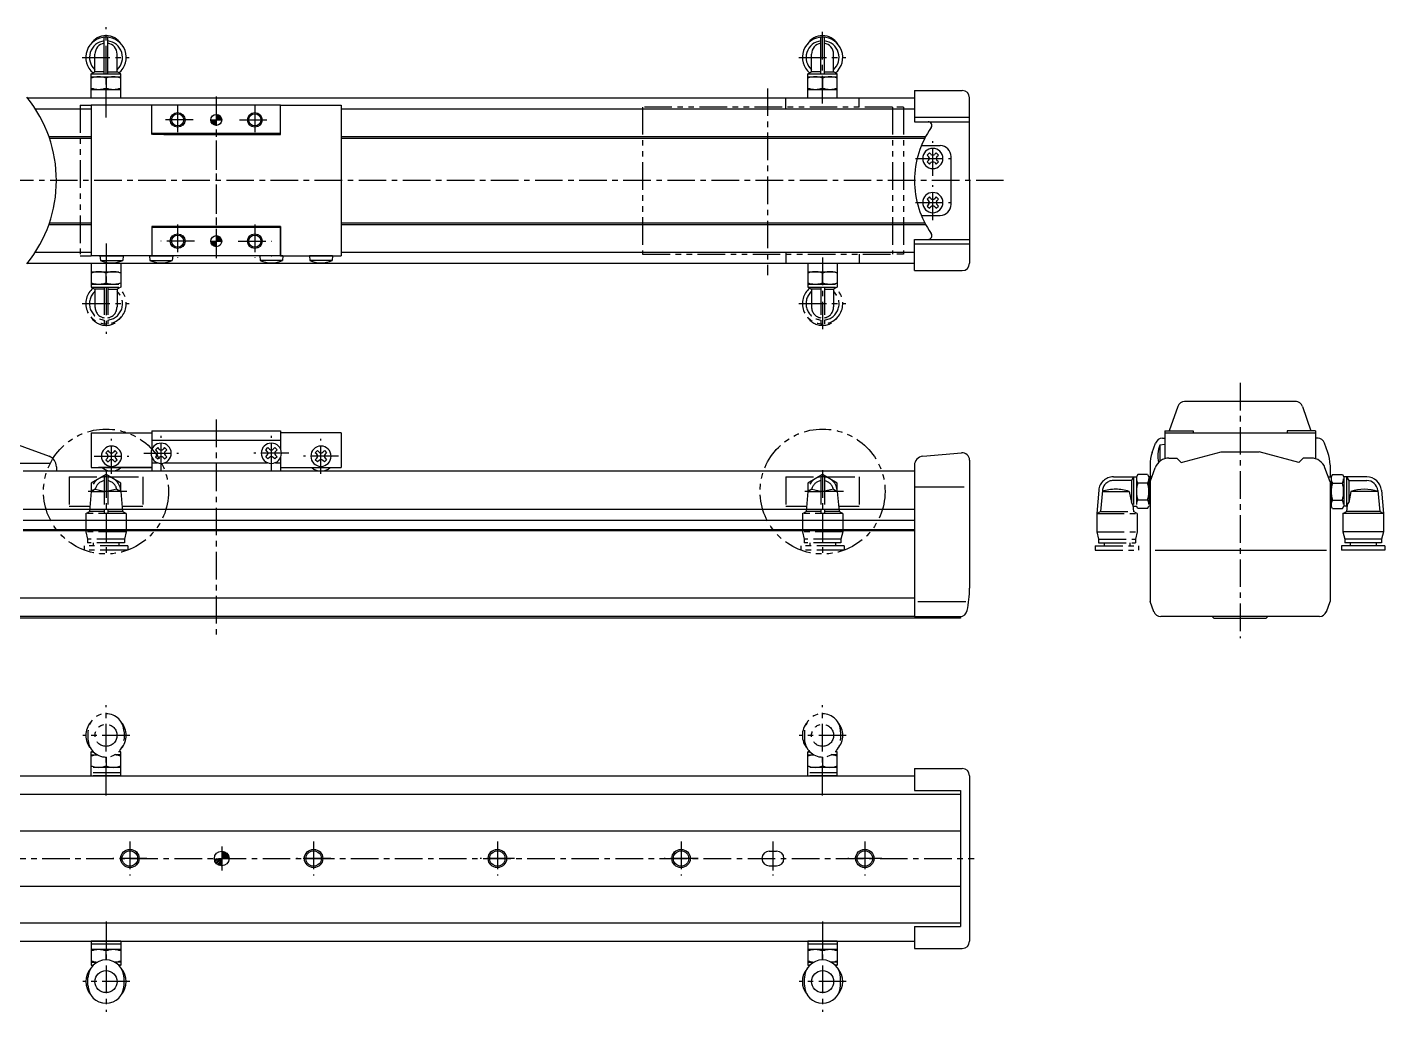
# Model space of a CAD drawing. Extents: x -763 to -153, y 197 to 499.
# Drawn here: x -522.3 to -152.8, y 231.1 to 499 of the extents above; entities that cross this region are included whole.
import ezdxf

# ---------------------------------------------------------------- set-up
doc = ezdxf.new("R2010")
doc.units = 0
for name, pattern in [('CENTER', [12, 7.5, -1.5, 1.5, -1.5]), ('CONTINOUS', [0]), ('PHANTOM', [15, 7.5, -1.5, 1.5, -1.5, 1.5, -1.5])]:
    doc.linetypes.add(name, pattern=pattern)
doc.layers.get('0').update_dxf_attribs({"linetype": 'CONTINUOUS'})
doc.layers.add('CENTER', color=1, linetype='CENTER')

# ---------------------------------------------------------------- blocks, each defined once
blk = doc.blocks.new('*U98')
at = {"color": 7, "linetype": 'CONTINUOUS'}
for p, q in [((-472.31, 440.73), (-470.81, 440.73)), ((-472.31, 440.73), (-471.87, 439.67)), ((-470.81, 442.23), (-470.81, 441.79)), ((-469.75, 441.79), (-470.81, 442.23)), ((-470.81, 441.79), (-470.81, 440.73)), ((-470.81, 440.73), (-469.31, 440.73)), ((-470.81, 440.73), (-470.81, 439.67)), ((-469.75, 441.79), (-469.31, 440.73)), ((-470.81, 439.23), (-471.87, 439.67)), ((-470.81, 439.67), (-470.81, 439.23))]:
    blk.add_line(p, q, dxfattribs=at)
for points in [[(-472.31, 440.73), (-472.31, 440.73), (-470.81, 440.73)], [(-472.31, 440.73), (-471.87, 439.67), (-470.81, 439.67)], [(-470.81, 442.23), (-470.81, 441.79), (-469.75, 441.79)], [(-470.81, 441.79), (-470.81, 440.73), (-469.31, 440.73)], [(-470.81, 440.73), (-470.81, 440.73), (-469.31, 440.73)]]:
    blk.add_solid(points, dxfattribs=at)
at = {"color": 7, "linetype": 'CONTINUOUS', "extrusion": (0, 0, -1)}
for points in [[(472.31, 440.73), (470.81, 440.73), (470.81, 439.67)], [(470.81, 441.79), (469.75, 441.79), (469.31, 440.73)], [(471.87, 439.67), (470.81, 439.67), (470.81, 439.23)]]:
    blk.add_solid(points, dxfattribs=at)
blk = doc.blocks.new('*U99')
at = {"color": 7, "linetype": 'CONTINUOUS'}
for p, q in [((-472.31, 473.73), (-470.81, 473.73)), ((-472.31, 473.73), (-471.87, 472.67)), ((-470.81, 475.23), (-470.81, 474.79)), ((-469.75, 474.79), (-470.81, 475.23)), ((-470.81, 474.79), (-470.81, 473.73)), ((-470.81, 473.73), (-469.31, 473.73)), ((-470.81, 473.73), (-470.81, 472.67)), ((-469.75, 474.79), (-469.31, 473.73)), ((-470.81, 472.23), (-471.87, 472.67)), ((-470.81, 472.67), (-470.81, 472.23))]:
    blk.add_line(p, q, dxfattribs=at)
for points in [[(-472.31, 473.73), (-472.31, 473.73), (-470.81, 473.73)], [(-472.31, 473.73), (-471.87, 472.67), (-470.81, 472.67)], [(-470.81, 475.23), (-470.81, 474.79), (-469.75, 474.79)], [(-470.81, 474.79), (-470.81, 473.73), (-469.31, 473.73)], [(-470.81, 473.73), (-470.81, 473.73), (-469.31, 473.73)]]:
    blk.add_solid(points, dxfattribs=at)
at = {"color": 7, "linetype": 'CONTINUOUS', "extrusion": (0, 0, -1)}
for points in [[(472.31, 473.73), (470.81, 473.73), (470.81, 472.67)], [(470.81, 474.79), (469.75, 474.79), (469.31, 473.73)], [(471.87, 472.67), (470.81, 472.67), (470.81, 472.23)]]:
    blk.add_solid(points, dxfattribs=at)
blk = doc.blocks.new('*X135')
at = {"color": 0, "linetype": 'CONTINOUS'}
for p, q in [((-469.31, 274.61), (-469.15, 274.78)), ((-469.31, 274.17), (-468.77, 274.71)), ((-469.31, 273.72), (-468.44, 274.59)), ((-469.31, 273.27), (-468.16, 274.42)), ((-469.31, 272.83), (-467.92, 274.22)), ((-468.9, 272.78), (-467.71, 273.98)), ((-468.46, 272.78), (-467.54, 273.71)), ((-471.3, 272.62), (-471.14, 272.78)), ((-471.24, 272.24), (-470.69, 272.78)), ((-471.11, 271.92), (-470.25, 272.78)), ((-470.95, 271.64), (-469.8, 272.78)), ((-470.74, 271.39), (-469.35, 272.78)), ((-470.51, 271.18), (-469.31, 272.38)), ((-470.23, 271.01), (-469.31, 271.93)), ((-469.92, 270.88), (-469.31, 271.48)), ((-469.55, 270.8), (-469.31, 271.04)), ((-468.01, 272.78), (-467.4, 273.39)), ((-467.56, 272.78), (-467.32, 273.02))]:
    blk.add_line(p, q, dxfattribs=at)

msp = doc.modelspace()

# ---------------------------------------------------------------- linework, layer by layer
at = {"color": 7, "linetype": 'CONTINOUS'}
for p, q in [((-501.31, 486.23), (-501.31, 496.21)), ((-500.31, 486.23), (-500.31, 496.21)), ((-306.31, 486.23), (-306.31, 496.21)), ((-305.31, 486.23), (-305.31, 496.21)), ((-503.81, 486.81), (-503.81, 491.64)), ((-497.81, 486.81), (-497.81, 491.64)), ((-308.81, 486.81), (-308.81, 491.64)), ((-302.81, 486.81), (-302.81, 491.64)), ((-504.81, 486.23), (-503.81, 486.81)), ((-504.81, 486.23), (-496.81, 486.23)), ((-504.81, 479.73), (-504.81, 486.23)), ((-504.81, 485.43), (-496.81, 485.43)), ((-501.31, 486.81), (-503.81, 486.81)), ((-500.81, 485.07), (-500.81, 482.39)), ((-500.31, 486.81), (-497.81, 486.81)), ((-496.81, 486.23), (-497.81, 486.81)), ((-496.81, 479.73), (-496.81, 486.23)), ((-309.81, 486.23), (-308.81, 486.81)), ((-309.81, 486.23), (-301.81, 486.23)), ((-309.81, 479.73), (-309.81, 486.23)), ((-309.81, 485.43), (-301.81, 485.43)), ((-306.31, 486.81), (-308.81, 486.81)), ((-305.81, 485.07), (-305.81, 482.39)), ((-305.31, 486.81), (-302.81, 486.81)), ((-301.81, 486.23), (-302.81, 486.81)), ((-301.81, 479.73), (-301.81, 486.23)), ((-504.81, 482.03), (-496.81, 482.03)), ((-309.81, 482.03), (-301.81, 482.03)), ((-280.81, 481.73), (-280.81, 473.23)), ((-280.81, 481.73), (-267.81, 481.73)), ((-522.21, 479.73), (-280.81, 479.73)), ((-520.05, 476.73), (-504.81, 476.73)), ((-488.31, 477.73), (-504.81, 477.73)), ((-504.81, 477.73), (-504.81, 436.73)), ((-488.31, 469.73), (-488.31, 477.73)), ((-453.31, 477.73), (-488.31, 477.73)), ((-488.31, 469.73), (-488.31, 477.73)), ((-453.31, 469.73), (-453.31, 477.73)), ((-453.31, 477.73), (-436.81, 477.73)), ((-453.31, 469.73), (-453.31, 477.73)), ((-436.81, 477.73), (-436.81, 436.73)), ((-436.81, 476.73), (-280.81, 476.73)), ((-315.81, 476.73), (-315.81, 479.73)), ((-295.81, 477.23), (-295.81, 479.73)), ((-265.81, 457.23), (-265.81, 479.73)), ((-280.81, 474.43), (-265.81, 474.43)), ((-280.81, 473.23), (-265.81, 473.23)), ((-453.31, 470.03), (-488.31, 470.03)), ((-453.31, 469.73), (-488.17, 469.73)), ((-485.06, 469.73), (-453.31, 469.73)), ((-516.37, 469.23), (-504.81, 469.23)), ((-516.2, 468.73), (-504.81, 468.73)), ((-436.81, 469.23), (-277.74, 469.23)), ((-436.81, 468.73), (-278.01, 468.73)), ((-278.93, 466.73), (-273.81, 466.73)), ((-276.75, 464.77), (-277.35, 464.17)), ((-277.35, 464.17), (-276.94, 463.75)), ((-276.94, 462.71), (-277.35, 462.29)), ((-277.35, 462.29), (-276.75, 461.69)), ((-276.33, 464.36), (-276.75, 464.77)), ((-276.75, 461.69), (-276.33, 462.1)), ((-274.87, 464.77), (-275.29, 464.36)), ((-275.29, 462.1), (-274.87, 461.69)), ((-274.27, 464.17), (-274.87, 464.77)), ((-274.87, 461.69), (-274.27, 462.29)), ((-274.68, 463.75), (-274.27, 464.17)), ((-274.27, 462.29), (-274.68, 462.71)), ((-270.81, 450.73), (-270.81, 463.73)), ((-265.81, 457.23), (-265.81, 434.73)), ((-276.75, 452.77), (-277.35, 452.17)), ((-277.35, 452.17), (-276.94, 451.75)), ((-276.33, 452.36), (-276.75, 452.77)), ((-274.87, 452.77), (-275.29, 452.36)), ((-274.27, 452.17), (-274.87, 452.77)), ((-274.68, 451.75), (-274.27, 452.17)), ((-278.93, 447.73), (-273.81, 447.73)), ((-276.94, 450.71), (-277.35, 450.29)), ((-277.35, 450.29), (-276.75, 449.69)), ((-276.75, 449.69), (-276.33, 450.1)), ((-275.29, 450.1), (-274.87, 449.69)), ((-274.87, 449.69), (-274.27, 450.29)), ((-274.27, 450.29), (-274.68, 450.71)), ((-516.37, 445.23), (-504.81, 445.23)), ((-516.2, 445.73), (-504.81, 445.73)), ((-488.31, 444.73), (-488.31, 436.73)), ((-488.31, 444.73), (-488.31, 436.73)), ((-453.31, 444.73), (-488.31, 444.73)), ((-453.31, 444.43), (-488.31, 444.43)), ((-453.31, 444.73), (-453.31, 436.73)), ((-453.31, 436.73), (-453.31, 444.73)), ((-436.81, 445.73), (-278.01, 445.73)), ((-436.81, 445.23), (-277.74, 445.23)), ((-280.81, 441.23), (-265.81, 441.23)), ((-280.81, 432.73), (-280.81, 441.23)), ((-280.81, 440.03), (-265.81, 440.03)), ((-520.05, 437.73), (-504.81, 437.73)), ((-488.31, 436.73), (-504.81, 436.73)), ((-502.46, 436.73), (-496.16, 436.73)), ((-502.46, 436.73), (-502.34, 435.43)), ((-496.16, 436.73), (-496.27, 435.43)), ((-488.96, 436.73), (-482.66, 436.73)), ((-488.96, 436.73), (-488.84, 435.43)), ((-453.31, 436.73), (-488.31, 436.73)), ((-482.66, 436.73), (-482.77, 435.43)), ((-452.66, 436.73), (-458.96, 436.73)), ((-458.96, 436.73), (-458.84, 435.43)), ((-453.31, 436.73), (-436.81, 436.73)), ((-452.66, 436.73), (-452.77, 435.43)), ((-439.16, 436.73), (-445.46, 436.73)), ((-445.46, 436.73), (-445.34, 435.43)), ((-439.16, 436.73), (-439.27, 435.43)), ((-436.81, 437.73), (-280.81, 437.73)), ((-522.21, 434.73), (-280.81, 434.73)), ((-502.34, 435.43), (-496.27, 435.43)), ((-497.81, 434.73), (-443.81, 434.73)), ((-488.84, 435.43), (-482.77, 435.43)), ((-452.77, 435.43), (-458.84, 435.43)), ((-439.27, 435.43), (-445.34, 435.43)), ((-280.81, 432.73), (-267.81, 432.73)), ((-209.16, 395.78), (-211.49, 389.12)), ((-176.87, 397.12), (-207.27, 397.12)), ((-175.22, 395.78), (-172.89, 389.12)), ((-504.81, 388.62), (-504.81, 379.12)), ((-504.81, 388.62), (-488.31, 388.62)), ((-488.31, 389.12), (-453.31, 389.12)), ((-488.31, 389.12), (-488.31, 384.17)), ((-453.31, 389.12), (-453.31, 384.08)), ((-436.81, 388.62), (-453.31, 388.62)), ((-436.81, 388.62), (-436.81, 379.12)), ((-212.69, 389.12), (-204.99, 389.12)), ((-212.69, 389.12), (-212.69, 381.66)), ((-212.69, 388.62), (-171.69, 388.62)), ((-204.99, 389.12), (-204.99, 388.61)), ((-171.69, 389.12), (-179.39, 389.12)), ((-179.39, 389.12), (-179.39, 388.62)), ((-171.69, 389.12), (-171.69, 381.55)), ((-529.79, 387.12), (-516.28, 382.2)), ((-488.31, 386.62), (-453.31, 386.62)), ((-486.75, 384.56), (-487.35, 383.95)), ((-486.33, 384.14), (-486.75, 384.56)), ((-484.87, 384.56), (-485.29, 384.14)), ((-484.27, 383.95), (-484.87, 384.56)), ((-457.35, 383.95), (-456.75, 384.56)), ((-456.75, 384.56), (-456.33, 384.14)), ((-455.29, 384.14), (-454.87, 384.56)), ((-454.87, 384.56), (-454.27, 383.95)), ((-216.09, 383.28), (-215.17, 385.8)), ((-212.69, 385.37), (-213.99, 385.25)), ((-213.99, 385.25), (-213.99, 380.88)), ((-213.29, 387.12), (-212.69, 387.12)), ((-212.69, 385.37), (-212.69, 381.66)), ((-170.91, 387.12), (-171.69, 387.12)), ((-168.3, 383.28), (-169.21, 385.8)), ((-500.25, 383.76), (-500.85, 383.15)), ((-500.85, 383.15), (-500.44, 382.74)), ((-500.44, 381.69), (-500.85, 381.28)), ((-500.85, 381.28), (-500.25, 380.68)), ((-499.83, 383.34), (-500.25, 383.76)), ((-500.25, 380.68), (-499.83, 381.09)), ((-498.37, 383.76), (-498.79, 383.34)), ((-498.79, 381.09), (-498.37, 380.68)), ((-497.77, 383.15), (-498.37, 383.76)), ((-498.37, 380.68), (-497.77, 381.28)), ((-498.18, 382.74), (-497.77, 383.15)), ((-497.77, 381.28), (-498.18, 381.69)), ((-488.31, 381.75), (-488.31, 378.12)), ((-487.35, 383.95), (-486.94, 383.54)), ((-486.94, 382.49), (-487.35, 382.08)), ((-487.35, 382.08), (-486.75, 381.48)), ((-486.75, 381.48), (-486.33, 381.89)), ((-485.29, 381.89), (-484.87, 381.48)), ((-484.87, 381.48), (-484.27, 382.08)), ((-484.68, 383.54), (-484.27, 383.95)), ((-484.27, 382.08), (-484.68, 382.49)), ((-456.94, 383.54), (-457.35, 383.95)), ((-457.35, 382.08), (-456.94, 382.49)), ((-456.75, 381.48), (-457.35, 382.08)), ((-456.33, 381.89), (-456.75, 381.48)), ((-454.87, 381.48), (-455.29, 381.89)), ((-454.27, 382.08), (-454.87, 381.48)), ((-454.27, 383.95), (-454.68, 383.54)), ((-454.68, 382.49), (-454.27, 382.08)), ((-453.31, 381.92), (-453.31, 378.12)), ((-443.85, 383.15), (-443.25, 383.76)), ((-443.44, 382.74), (-443.85, 383.15)), ((-443.85, 381.28), (-443.44, 381.69)), ((-443.25, 380.68), (-443.85, 381.28)), ((-443.25, 383.76), (-442.83, 383.34)), ((-442.83, 381.09), (-443.25, 380.68)), ((-441.79, 383.34), (-441.37, 383.76)), ((-441.37, 380.68), (-441.79, 381.09)), ((-441.37, 383.76), (-440.77, 383.15)), ((-440.77, 381.28), (-441.37, 380.68)), ((-440.77, 383.15), (-441.18, 382.74)), ((-441.18, 381.69), (-440.77, 381.28)), ((-278.53, 382.22), (-267.98, 383.15)), ((-265.81, 381.15), (-265.81, 346.3)), ((-211.54, 381.72), (-209.39, 381.72)), ((-209.39, 381.72), (-208.19, 380.52)), ((-208.19, 380.52), (-197.37, 383.42)), ((-197.37, 383.42), (-187.02, 383.42)), ((-176.19, 380.52), (-187.02, 383.42)), ((-174.99, 381.72), (-176.19, 380.52)), ((-172.85, 381.72), (-174.99, 381.72)), ((-631.26, 380.35), (-516.06, 380.35)), ((-280.81, 378.12), (-523.31, 378.12)), ((-514.31, 379.38), (-514.31, 378.12)), ((-504.81, 379.12), (-488.31, 379.12)), ((-488.31, 379.12), (-502.81, 379.12)), ((-488.31, 380.42), (-486.8, 380.42)), ((-484.87, 380.42), (-456.88, 380.42)), ((-454.72, 380.42), (-453.31, 380.42)), ((-453.31, 379.12), (-436.81, 379.12)), ((-280.81, 379.67), (-280.81, 338.62)), ((-280.81, 379.67), (-280.81, 378.49)), ((-216.69, 379.91), (-216.69, 361.35)), ((-216.69, 375.25), (-215.3, 379.09)), ((-167.69, 375.25), (-169.09, 379.09)), ((-167.69, 379.75), (-167.69, 376.62)), ((-167.04, 377.24), (-167.39, 376.62)), ((-167.04, 377.24), (-164.35, 377.24)), ((-164.35, 377.24), (-163.99, 376.62)), ((-280.68, 373.94), (-267.29, 373.94)), ((-216.69, 375.25), (-216.69, 342.74)), ((-168.19, 376.62), (-167.39, 376.62)), ((-167.69, 375.25), (-167.69, 342.74)), ((-167.39, 376.62), (-167.39, 368.62)), ((-167.04, 374.93), (-164.35, 374.93)), ((-157.71, 376.62), (-163.99, 376.62)), ((-163.99, 376.62), (-163.99, 368.62)), ((-163.19, 376.62), (-162.62, 375.62)), ((-163.19, 376.62), (-163.19, 368.62)), ((-162.62, 375.62), (-162.62, 369.62)), ((-162.62, 375.62), (-157.71, 375.62)), ((-167.04, 370.31), (-164.35, 370.31)), ((-163.19, 368.62), (-162.62, 369.62)), ((-162.05, 372.62), (-162.62, 369.62)), ((-154.69, 372.62), (-162.05, 372.62)), ((-154.72, 372.89), (-154.19, 367.2)), ((-153.72, 372.95), (-153.19, 366.62)), ((-523.31, 367.82), (-280.81, 367.82)), ((-167.69, 368.62), (-167.39, 368.62)), ((-167.04, 368), (-167.39, 368.62)), ((-167.04, 368), (-164.35, 368)), ((-164.35, 368), (-163.99, 368.62)), ((-164.19, 366.62), (-163.19, 367.2)), ((-153.19, 366.62), (-164.19, 366.62)), ((-164.19, 366.62), (-164.19, 361.62)), ((-163.19, 368.62), (-163.99, 368.62)), ((-163.04, 368.89), (-163.19, 367.2)), ((-154.19, 367.2), (-163.19, 367.2)), ((-153.19, 366.62), (-154.19, 367.2)), ((-153.19, 366.62), (-153.19, 361.62)), ((-523.31, 364.82), (-280.81, 364.82)), ((-523.31, 362.32), (-280.81, 362.32)), ((-523.31, 362.03), (-280.81, 362.03)), ((-153.19, 361.62), (-164.19, 361.62)), ((-164.19, 361.62), (-163.69, 359.62)), ((-153.69, 359.62), (-163.69, 359.62)), ((-163.69, 359.62), (-163.69, 358.62)), ((-153.69, 358.62), (-163.69, 358.62)), ((-162.19, 358.62), (-162.19, 357.82)), ((-155.19, 358.62), (-155.19, 357.82)), ((-153.19, 361.62), (-153.69, 359.62)), ((-153.69, 359.62), (-153.69, 358.62)), ((-215.26, 356.63), (-168.71, 356.63)), ((-164.59, 357.82), (-164.59, 356.62)), ((-152.79, 357.82), (-164.59, 357.82)), ((-152.79, 356.62), (-164.59, 356.62)), ((-152.79, 357.82), (-152.79, 356.62)), ((-280.81, 343.62), (-611.81, 343.62)), ((-279.91, 342.74), (-266.84, 342.74)), ((-215.67, 339.93), (-216.69, 342.74)), ((-168.71, 339.93), (-167.69, 342.74)), ((-280.81, 338.62), (-628.81, 338.62)), ((-268.31, 338.12), (-553.31, 338.12)), ((-280.81, 338.62), (-268.39, 338.62)), ((-268.31, 338.69), (-268.31, 338.12)), ((-170.59, 338.62), (-213.79, 338.62)), ((-199.29, 338.12), (-199.69, 338.52)), ((-199.29, 338.12), (-185.09, 338.12)), ((-184.69, 338.52), (-185.09, 338.12)), ((-280.81, 297.28), (-267.81, 297.28)), ((-280.81, 297.28), (-280.81, 291.28)), ((-615.81, 295.28), (-280.81, 295.28)), ((-611.81, 295.28), (-280.81, 295.28)), ((-265.81, 295.28), (-265.81, 250.28)), ((-628.81, 290.28), (-268.31, 290.28)), ((-280.81, 291.28), (-268.31, 291.28)), ((-268.31, 291.28), (-268.31, 254.28)), ((-628.81, 280.28), (-268.31, 280.28)), ((-268.31, 280.28), (-268.31, 265.28)), ((-628.81, 265.28), (-268.31, 265.28)), ((-628.81, 255.28), (-268.31, 255.28)), ((-280.81, 254.28), (-280.81, 248.28)), ((-280.81, 254.28), (-268.31, 254.28)), ((-615.81, 250.28), (-280.81, 250.28)), ((-611.81, 250.28), (-280.81, 250.28)), ((-504.81, 250.28), (-504.81, 243.78)), ((-496.81, 250.28), (-504.81, 250.28)), ((-496.81, 249.48), (-504.81, 249.48)), ((-496.81, 247.98), (-504.81, 247.98)), ((-500.81, 245.18), (-500.81, 247.63)), ((-496.81, 250.28), (-496.81, 243.78)), ((-301.81, 250.28), (-309.81, 250.28)), ((-309.81, 250.28), (-309.81, 243.78)), ((-301.81, 249.48), (-309.81, 249.48)), ((-301.81, 247.98), (-309.81, 247.98)), ((-305.81, 245.18), (-305.81, 247.63)), ((-301.81, 250.28), (-301.81, 243.78)), ((-280.81, 248.28), (-267.81, 248.28)), ((-504.81, 244.58), (-503.16, 244.58)), ((-496.81, 244.58), (-498.46, 244.58)), ((-309.81, 244.58), (-308.16, 244.58)), ((-301.81, 244.58), (-303.46, 244.58)), ((-505.71, 238.28), (-505.71, 240.28)), ((-504.81, 243.78), (-504.44, 243.57)), ((-504.81, 243.78), (-504.24, 243.78)), ((-496.81, 243.78), (-497.38, 243.78)), ((-496.81, 243.78), (-497.18, 243.57)), ((-495.91, 238.28), (-495.91, 240.28)), ((-310.71, 238.28), (-310.71, 240.28)), ((-309.81, 243.78), (-309.24, 243.78)), ((-309.81, 243.78), (-309.44, 243.57)), ((-301.81, 243.78), (-302.38, 243.78)), ((-301.81, 243.78), (-302.18, 243.57)), ((-300.91, 238.28), (-300.91, 240.28))]:
    msp.add_line(p, q, dxfattribs=at)
at = {"color": 3, "linetype": 'PHANTOM'}
for p, q in [((-507.81, 477.73), (-507.81, 436.73)), ((-507.81, 477.73), (-504.81, 477.73)), ((-354.81, 477.23), (-354.81, 437.23)), ((-286.81, 477.23), (-354.81, 477.23)), ((-286.81, 477.23), (-286.81, 437.23)), ((-283.81, 477.23), (-285.59, 477.23)), ((-283.81, 477.23), (-283.81, 437.23)), ((-507.81, 436.73), (-504.81, 436.73)), ((-354.81, 437.23), (-286.81, 437.23)), ((-315.81, 437.73), (-315.81, 434.73)), ((-295.81, 437.23), (-295.81, 434.73)), ((-283.81, 437.23), (-285.59, 437.23)), ((-504.81, 434.73), (-504.81, 428.23)), ((-504.81, 432.43), (-496.81, 432.43)), ((-496.81, 434.73), (-496.81, 428.23)), ((-309.81, 434.73), (-309.81, 428.23)), ((-309.81, 432.43), (-301.81, 432.43)), ((-301.81, 434.73), (-301.81, 428.23)), ((-504.81, 429.03), (-496.81, 429.03)), ((-500.81, 429.39), (-500.81, 432.07)), ((-309.81, 429.03), (-301.81, 429.03)), ((-305.81, 429.39), (-305.81, 432.07)), ((-504.81, 428.23), (-496.81, 428.23)), ((-504.81, 428.23), (-503.81, 427.65)), ((-503.81, 427.65), (-503.81, 422.83)), ((-501.31, 427.65), (-503.81, 427.65)), ((-501.31, 428.23), (-501.31, 418.25)), ((-500.31, 428.23), (-500.31, 418.25)), ((-500.31, 427.65), (-497.81, 427.65)), ((-496.81, 428.23), (-497.81, 427.65)), ((-497.81, 427.65), (-497.81, 422.83)), ((-309.81, 428.23), (-301.81, 428.23)), ((-309.81, 428.23), (-308.81, 427.65)), ((-308.81, 427.65), (-308.81, 422.83)), ((-306.31, 427.65), (-308.81, 427.65)), ((-306.31, 428.23), (-306.31, 418.25)), ((-305.31, 428.23), (-305.31, 418.25)), ((-305.31, 427.65), (-302.81, 427.65)), ((-301.81, 428.23), (-302.81, 427.65)), ((-302.81, 427.65), (-302.81, 422.83)), ((-500.81, 377.24), (-504.81, 374.93)), ((-496.81, 374.93), (-500.81, 377.24)), ((-305.81, 377.24), (-309.81, 374.93)), ((-301.81, 374.93), (-305.81, 377.24)), ((-220.04, 377.24), (-220.39, 376.62)), ((-217.35, 377.24), (-220.04, 377.24)), ((-217.35, 377.24), (-216.99, 376.62)), ((-510.81, 376.62), (-502.05, 376.62)), ((-510.81, 376.62), (-510.81, 368.62)), ((-504.81, 374.93), (-504.81, 372.62)), ((-503.75, 373.23), (-504.81, 372.62)), ((-503.75, 373.23), (-501.31, 372.72)), ((-501.31, 376.59), (-501.31, 366.62)), ((-500.31, 376.59), (-500.31, 366.62)), ((-497.87, 373.23), (-500.31, 372.72)), ((-499.5, 376.62), (-490.81, 376.62)), ((-497.87, 373.23), (-496.81, 372.62)), ((-496.81, 372.62), (-496.81, 374.93)), ((-490.81, 376.62), (-490.81, 368.62)), ((-315.81, 376.62), (-307.05, 376.62)), ((-315.81, 376.62), (-315.81, 368.62)), ((-309.81, 374.93), (-309.81, 372.62)), ((-308.75, 373.23), (-309.81, 372.62)), ((-308.75, 373.23), (-306.31, 372.72)), ((-306.31, 376.59), (-306.31, 366.62)), ((-305.31, 376.59), (-305.31, 366.62)), ((-302.87, 373.23), (-305.31, 372.72)), ((-304.5, 376.62), (-295.81, 376.62)), ((-302.87, 373.23), (-301.81, 372.62)), ((-301.81, 372.62), (-301.81, 374.93)), ((-295.81, 376.62), (-295.81, 368.62)), ((-226.68, 376.62), (-220.39, 376.62)), ((-221.77, 375.62), (-226.68, 375.62)), ((-221.19, 376.62), (-221.77, 375.62)), ((-221.77, 375.62), (-221.77, 369.62)), ((-221.19, 376.62), (-221.19, 368.62)), ((-220.39, 376.62), (-220.39, 368.62)), ((-217.35, 374.93), (-220.04, 374.93)), ((-216.19, 376.62), (-216.99, 376.62)), ((-216.99, 376.62), (-216.99, 368.62)), ((-216.99, 376.62), (-216.99, 368.62)), ((-495.14, 372.62), (-505.9, 372.62)), ((-504.81, 372.62), (-505.31, 367.2)), ((-496.81, 372.62), (-496.31, 367.2)), ((-300.14, 372.62), (-310.9, 372.62)), ((-309.81, 372.62), (-310.31, 367.2)), ((-301.81, 372.62), (-301.31, 367.2)), ((-230.67, 372.95), (-231.19, 366.62)), ((-229.67, 372.89), (-230.19, 367.2)), ((-229.69, 372.62), (-222.34, 372.62)), ((-222.34, 372.62), (-221.77, 369.62)), ((-221.19, 368.62), (-221.77, 369.62)), ((-217.35, 370.31), (-220.04, 370.31)), ((-510.81, 368.62), (-505.29, 368.62)), ((-506.31, 366.62), (-505.31, 367.2)), ((-495.31, 366.62), (-506.31, 366.62)), ((-506.31, 366.62), (-506.31, 361.62)), ((-501.31, 367.2), (-505.31, 367.2)), ((-496.31, 367.2), (-500.31, 367.2)), ((-496.31, 368.62), (-490.81, 368.62)), ((-495.31, 366.62), (-496.31, 367.2)), ((-495.31, 366.62), (-495.31, 361.62)), ((-315.81, 368.62), (-310.29, 368.62)), ((-311.31, 366.62), (-310.31, 367.2)), ((-300.31, 366.62), (-311.31, 366.62)), ((-311.31, 366.62), (-311.31, 361.62)), ((-306.31, 367.2), (-310.31, 367.2)), ((-301.31, 367.2), (-305.31, 367.2)), ((-301.31, 368.62), (-295.81, 368.62)), ((-300.31, 366.62), (-301.31, 367.2)), ((-300.31, 366.62), (-300.31, 361.62)), ((-231.19, 366.62), (-230.19, 367.2)), ((-231.19, 366.62), (-220.19, 366.62)), ((-231.19, 366.62), (-231.19, 361.62)), ((-230.19, 367.2), (-221.19, 367.2)), ((-221.35, 368.89), (-221.19, 367.2)), ((-221.19, 368.62), (-220.39, 368.62)), ((-220.19, 366.62), (-221.19, 367.2)), ((-220.04, 368), (-220.39, 368.62)), ((-220.19, 366.62), (-220.19, 361.62)), ((-217.35, 368), (-220.04, 368)), ((-217.35, 368), (-216.99, 368.62)), ((-216.69, 368.62), (-216.99, 368.62)), ((-495.31, 361.62), (-506.31, 361.62)), ((-506.31, 361.62), (-505.81, 359.62)), ((-505.81, 359.62), (-505.81, 358.62)), ((-495.81, 359.62), (-505.81, 359.62)), ((-495.81, 358.62), (-505.81, 358.62)), ((-504.31, 358.62), (-504.31, 357.82)), ((-497.31, 358.62), (-497.31, 357.82)), ((-495.31, 361.62), (-495.81, 359.62)), ((-495.81, 359.62), (-495.81, 358.62)), ((-300.31, 361.62), (-311.31, 361.62)), ((-311.31, 361.62), (-310.81, 359.62)), ((-310.81, 359.62), (-310.81, 358.62)), ((-300.81, 359.62), (-310.81, 359.62)), ((-300.81, 358.62), (-310.81, 358.62)), ((-309.31, 358.62), (-309.31, 357.82)), ((-302.31, 358.62), (-302.31, 357.82)), ((-300.31, 361.62), (-300.81, 359.62)), ((-300.81, 359.62), (-300.81, 358.62)), ((-231.19, 361.62), (-220.19, 361.62)), ((-231.19, 361.62), (-230.69, 359.62)), ((-230.69, 359.62), (-220.69, 359.62)), ((-230.69, 359.62), (-230.69, 358.62)), ((-230.69, 358.62), (-220.69, 358.62)), ((-229.19, 358.62), (-229.19, 357.82)), ((-222.19, 358.62), (-222.19, 357.82)), ((-220.19, 361.62), (-220.69, 359.62)), ((-220.69, 359.62), (-220.69, 358.62)), ((-494.91, 357.82), (-506.71, 357.82)), ((-506.71, 357.82), (-506.71, 356.62)), ((-494.91, 356.62), (-506.71, 356.62)), ((-494.91, 357.82), (-494.91, 356.62)), ((-299.91, 357.82), (-311.71, 357.82)), ((-311.71, 357.82), (-311.71, 356.62)), ((-299.91, 356.62), (-311.71, 356.62)), ((-299.91, 357.82), (-299.91, 356.62)), ((-231.59, 357.82), (-219.79, 357.82)), ((-231.59, 357.82), (-231.59, 356.62)), ((-231.59, 356.62), (-219.79, 356.62)), ((-219.79, 357.82), (-219.79, 356.62)), ((-505.71, 307.28), (-505.71, 305.28)), ((-495.91, 307.28), (-495.91, 305.28)), ((-310.71, 307.28), (-310.71, 305.28)), ((-300.91, 307.28), (-300.91, 305.28)), ((-504.81, 301.78), (-504.44, 302)), ((-504.81, 301.78), (-504.24, 301.78)), ((-504.81, 295.28), (-504.81, 301.78)), ((-504.81, 300.98), (-503.16, 300.98)), ((-500.81, 300.38), (-500.81, 297.94)), ((-496.81, 300.98), (-498.46, 300.98)), ((-496.81, 301.78), (-497.38, 301.78)), ((-496.81, 301.78), (-497.18, 302)), ((-496.81, 295.28), (-496.81, 301.78)), ((-309.81, 301.78), (-309.44, 302)), ((-309.81, 295.28), (-309.81, 301.78)), ((-309.81, 301.78), (-309.24, 301.78)), ((-309.81, 300.98), (-308.16, 300.98)), ((-305.81, 300.38), (-305.81, 297.94)), ((-301.81, 300.98), (-303.46, 300.98)), ((-301.81, 301.78), (-302.38, 301.78)), ((-301.81, 301.78), (-302.18, 302)), ((-301.81, 295.28), (-301.81, 301.78)), ((-496.81, 297.58), (-504.81, 297.58)), ((-496.81, 296.08), (-504.81, 296.08)), ((-301.81, 297.58), (-309.81, 297.58)), ((-301.81, 296.08), (-309.81, 296.08)), ((-496.81, 295.28), (-504.81, 295.28)), ((-301.81, 295.28), (-309.81, 295.28))]:
    msp.add_line(p, q, dxfattribs=at)
at = {"color": 7, "linetype": 'CENTER'}
for p, q in [((-319.31, 277.42), (-319.31, 268.14)), ((-469.31, 276), (-469.31, 269.54)), ((-319.31, 276), (-319.31, 269.54))]:
    msp.add_line(p, q, dxfattribs=at)
at = {"color": 7, "linetype": 'CONTINUOUS'}
for p, q in [((-320.31, 274.78), (-318.31, 274.78)), ((-320.31, 270.78), (-318.31, 270.78))]:
    msp.add_line(p, q, dxfattribs=at)
at = {"color": 7, "linetype": 'CONTINOUS'}
for centre, radius in [((-481.31, 473.73), 2), ((-481.31, 473.73), 1.65), ((-470.81, 473.73), 1.5), ((-460.31, 473.73), 2), ((-460.31, 473.73), 1.65), ((-481.31, 440.73), 2), ((-481.31, 440.73), 1.65), ((-470.81, 440.73), 1.5), ((-460.31, 440.73), 2), ((-460.31, 440.73), 1.65), ((-494.31, 272.78), 2.5), ((-494.31, 272.78), 2.1), ((-444.31, 272.78), 2.5), ((-444.31, 272.78), 2.1), ((-394.31, 272.78), 2.5), ((-394.31, 272.78), 2.1), ((-344.31, 272.78), 2.5), ((-344.31, 272.78), 2.1), ((-294.31, 272.78), 2.5), ((-294.31, 272.78), 2.1), ((-500.81, 239.28), 3), ((-305.81, 239.28), 3)]:
    msp.add_circle(centre, radius, dxfattribs=at)
at = {"color": 3, "linetype": 'PHANTOM'}
for centre, radius in [((-500.81, 372.62), 17), ((-305.81, 372.62), 17), ((-500.81, 306.28), 3), ((-305.81, 306.28), 3)]:
    msp.add_circle(centre, radius, dxfattribs=at)
at = {"color": 7, "linetype": 'CONTINUOUS'}
msp.add_circle((-469.31, 272.78), 2, dxfattribs=at)
at = {"color": 7, "linetype": 'CONTINOUS'}
for centre, radius, start, end in [((-500.81, 490.73), 5.5, 309.8225, 230.1775), ((-500.81, 490.73), 4.5, 96.3794, 228.1897), ((-500.81, 491.73), 4.9, 32.3231, 147.6768), ((-500.81, 490.73), 4.5, 311.8103, 83.6206), ((-305.81, 490.73), 5.5, 309.8225, 230.1775), ((-305.81, 490.73), 4.5, 96.3794, 228.1897), ((-305.81, 491.73), 4.9, 32.3231, 147.6768), ((-305.81, 490.73), 4.5, 311.8103, 83.6206), ((-500.81, 491.64), 3, 99.5941, 180), ((-500.81, 491.64), 3, 0, 80.4059), ((-305.81, 491.64), 3, 99.5941, 180), ((-305.81, 491.64), 3, 0, 80.4059), ((-502.81, 479.65), 5.78, 69.7438, 110.2561), ((-498.81, 479.65), 5.78, 69.7439, 110.2561), ((-307.81, 479.65), 5.78, 69.7438, 110.2561), ((-303.81, 479.65), 5.78, 69.7439, 110.2561), ((-502.81, 487.81), 5.78, 249.7439, 290.2561), ((-498.81, 487.81), 5.78, 249.7439, 290.2561), ((-307.81, 487.81), 5.78, 249.7439, 290.2561), ((-303.81, 487.81), 5.78, 249.7439, 290.2561), ((-267.81, 479.73), 2, 0, 90), ((-550.31, 457.23), 36, 321.0212, 38.9788), ((-277.05, 472.23), 1, 324.7656, 90), ((-255.81, 457.23), 25, 144.7656, 180), ((-275.81, 463.23), 2.75, 0, 359.9997), ((-273.81, 463.73), 3, 0, 90), ((-277.46, 463.23), 0.742, 315.0001, 45), ((-275.81, 464.88), 0.742, 225.0001, 315), ((-275.81, 461.58), 0.742, 45, 135), ((-274.16, 463.23), 0.742, 135.0001, 225), ((-255.81, 457.23), 25, 180, 215.2344), ((-275.81, 451.23), 2.75, 0, 359.9997), ((-277.46, 451.23), 0.742, 315.0001, 45), ((-275.81, 452.88), 0.742, 225.0001, 315), ((-274.16, 451.23), 0.742, 135.0001, 225), ((-275.81, 449.58), 0.742, 45, 135), ((-273.81, 450.73), 3, 270, 0), ((-277.05, 442.23), 1, 270, 35.2344), ((-499.31, 442.81), 7.98, 247.6452, 292.3548), ((-485.81, 442.81), 7.98, 247.6452, 292.3548), ((-455.81, 442.81), 7.98, 247.6452, 292.3548), ((-442.31, 442.81), 7.98, 247.6452, 292.3548), ((-267.81, 434.73), 2, 270, 0), ((-207.27, 395.12), 2, 90, 160.71), ((-177.11, 395.12), 2, 19.29, 90), ((-499.31, 382.22), 2.75, 0, 359.9997), ((-485.81, 383.02), 2.75, 0, 359.9997), ((-455.81, 383.02), 2.75, 180.0003, 180), ((-442.31, 382.22), 2.75, 180.0003, 180), ((-213.29, 385.12), 2, 90, 160), ((-213.29, 385.12), 2, 90, 160), ((-206.61, 382.22), 7.98, 157.6452, 192.3941), ((-171.09, 385.12), 2, 20, 90), ((-171.09, 385.12), 2, 20, 90), ((-517.31, 379.38), 3, 0, 70), ((-500.96, 382.22), 0.742, 315.0001, 45), ((-499.31, 383.87), 0.742, 225.0001, 315), ((-499.31, 380.57), 0.742, 45, 135), ((-497.66, 382.22), 0.742, 135.0001, 225), ((-487.46, 383.02), 0.742, 315.0001, 45), ((-485.81, 384.67), 0.742, 225.0001, 315), ((-485.81, 381.37), 0.742, 45, 135), ((-484.16, 383.02), 0.742, 135.0001, 225), ((-457.46, 383.02), 0.742, 315, 44.9999), ((-455.81, 384.67), 0.742, 225, 314.9999), ((-455.81, 381.37), 0.742, 45, 135), ((-454.16, 383.02), 0.742, 135, 224.9999), ((-443.96, 382.22), 0.742, 315, 44.9999), ((-442.31, 383.87), 0.742, 225, 314.9999), ((-442.31, 380.57), 0.742, 45, 135), ((-440.66, 382.22), 0.742, 135, 224.9999), ((-278.31, 379.73), 2.5, 95, 180), ((-267.81, 381.15), 2, 0, 95), ((-206.69, 379.86), 10, 160, 180), ((-211.54, 377.72), 4, 90, 160), ((-172.85, 377.72), 4, 19.9999, 90), ((-177.69, 379.86), 10, 0, 20), ((-499.31, 382.22), 4, 230.805, 309.195), ((-442.31, 382.22), 4, 230.805, 309.195), ((-165.35, 376.08), 2.04, 180, 214.3842), ((-159.75, 372.62), 7.64, 162.412, 197.5879), ((-166.04, 376.08), 2.04, 325.6157, 359.9999), ((-171.64, 372.62), 7.64, 342.412, 17.5879), ((-158.37, 362), 11.24, 70.899, 109.101), ((-157.71, 372.62), 4, 4.7637, 90), ((-157.71, 372.62), 3, 5.2681, 90), ((-165.35, 369.15), 2.04, 145.6158, 180), ((-166.04, 369.15), 2.04, 360, 34.3842), ((-295.81, 346.3), 30, 348.2935, 0), ((-268.39, 340.62), 2, 270, 348.2935), ((-213.79, 340.62), 2, 200, 270), ((-170.59, 340.62), 2, 270, 340), ((-267.81, 295.28), 2, 0, 90), ((-502.81, 242.21), 5.78, 69.7439, 110.2561), ((-498.81, 242.21), 5.78, 69.7439, 110.2561), ((-307.81, 242.21), 5.78, 69.7439, 110.2561), ((-303.81, 242.21), 5.78, 69.7439, 110.2561), ((-267.81, 250.28), 2, 270, 0), ((-500.81, 240.28), 4.9, 360, 179.9999), ((-502.81, 250.36), 5.78, 249.7439, 266.7059), ((-498.81, 250.36), 5.78, 273.294, 290.2561), ((-305.81, 240.28), 4.9, 360, 179.9999), ((-307.81, 250.36), 5.78, 249.7439, 266.7059), ((-303.81, 250.36), 5.78, 273.294, 290.2561), ((-500.81, 239.28), 5.5, 138.8388, 221.161), ((-500.81, 239.28), 5.5, 318.8389, 41.1611), ((-305.81, 239.28), 5.5, 138.8388, 221.161), ((-305.81, 239.28), 5.5, 318.8389, 41.1611), ((-500.81, 238.28), 4.9, 180, 360), ((-305.81, 238.28), 4.9, 180, 360)]:
    msp.add_arc(centre, radius, start, end, dxfattribs=at)
at = {"color": 3, "linetype": 'PHANTOM'}
for centre, radius, start, end in [((-502.81, 426.65), 5.78, 69.7439, 110.2561), ((-498.81, 426.65), 5.78, 69.7439, 110.2561), ((-307.81, 426.65), 5.78, 69.7439, 110.2561), ((-303.81, 426.65), 5.78, 69.7439, 110.2561), ((-502.81, 434.81), 5.78, 249.7439, 290.2562), ((-498.81, 434.81), 5.78, 249.7439, 290.2561), ((-307.81, 434.81), 5.78, 249.7439, 290.2562), ((-303.81, 434.81), 5.78, 249.7439, 290.2561), ((-500.81, 423.73), 5.5, 129.8225, 50.1775), ((-500.81, 423.73), 4.5, 131.8103, 263.6206), ((-500.81, 423.73), 4.5, 276.3794, 48.1897), ((-305.81, 423.73), 5.5, 129.8225, 50.1775), ((-305.81, 423.73), 4.5, 131.8103, 263.6206), ((-305.81, 423.73), 4.5, 276.3794, 48.1897), ((-500.81, 422.83), 3, 180, 260.4059), ((-500.81, 422.83), 3, 279.5941, 0), ((-305.81, 422.83), 3, 180, 260.4059), ((-305.81, 422.83), 3, 279.5941, 0), ((-500.81, 422.73), 4.9, 212.3232, 327.6769), ((-305.81, 422.73), 4.9, 212.3232, 327.6769), ((-500.81, 372.62), 4, 0.0002, 180.0001), ((-500.81, 372.62), 3, 99.594, 168.1896), ((-500.81, 372.62), 3, 11.8104, 80.406), ((-305.81, 372.62), 4, 0.0002, 180.0001), ((-305.81, 372.62), 3, 99.594, 168.1896), ((-305.81, 372.62), 3, 11.8104, 80.406), ((-226.68, 372.62), 4, 90, 175.2363), ((-226.02, 362), 11.24, 70.899, 109.101), ((-226.68, 372.62), 3, 90, 174.7319), ((-218.35, 376.08), 2.04, 180.0001, 214.3843), ((-212.75, 372.62), 7.64, 162.4121, 197.588), ((-219.04, 376.08), 2.04, 325.6158, 0), ((-224.64, 372.62), 7.64, 342.4121, 17.588), ((-218.35, 369.15), 2.04, 145.6158, 180), ((-219.04, 369.15), 2.04, 0, 34.3842), ((-500.81, 307.28), 4.9, 0, 180), ((-305.81, 307.28), 4.9, 0, 180), ((-500.81, 306.28), 5.5, 138.839, 221.1612), ((-500.81, 306.28), 5.5, 318.8389, 41.1611), ((-305.81, 306.28), 5.5, 138.839, 221.1612), ((-305.81, 306.28), 5.5, 318.8389, 41.1611), ((-500.81, 305.28), 4.9, 180.0001, 0), ((-305.81, 305.28), 4.9, 180.0001, 0), ((-502.81, 295.21), 5.78, 93.2941, 110.2561), ((-498.81, 295.21), 5.78, 69.7439, 86.706), ((-307.81, 295.21), 5.78, 93.2941, 110.2561), ((-303.81, 295.21), 5.78, 69.7439, 86.706), ((-502.81, 303.36), 5.78, 249.7439, 290.2561), ((-498.81, 303.36), 5.78, 249.7439, 290.2561), ((-307.81, 303.36), 5.78, 249.7439, 290.2561), ((-303.81, 303.36), 5.78, 249.7439, 290.2561)]:
    msp.add_arc(centre, radius, start, end, dxfattribs=at)
at = {"color": 7, "linetype": 'CONTINUOUS'}
for centre, start, end in [((-320.31, 272.78), 90, 270), ((-318.31, 272.78), 270, 90)]:
    msp.add_arc(centre, 2, start, end, dxfattribs=at)
at = {"color": 7, "linetype": 'CONTINOUS'}
for p in [(-275.81, 463.23), (-275.81, 451.23), (-499.31, 436.73), (-485.81, 436.73), (-455.81, 436.73), (-442.31, 436.73), (-499.31, 382.22), (-485.81, 383.02), (-455.81, 383.02), (-442.31, 382.22), (-500.81, 372.62), (-305.81, 372.62), (-500.81, 356.62), (-305.81, 356.62)]:
    msp.add_point(p, dxfattribs=at)
at = {"layer": 'CENTER', "color": 1, "linetype": 'CENTER'}
for p, q in [((-500.81, 474.37), (-500.81, 498.96)), ((-305.81, 478.2), (-305.81, 497.86)), ((-507.27, 490.73), (-494.48, 490.73)), ((-312.27, 490.73), (-299.48, 490.73)), ((-320.81, 482.29), (-320.81, 431.48)), ((-481.31, 477.92), (-481.31, 469.54)), ((-470.81, 480.13), (-470.81, 435.19)), ((-470.81, 479.63), (-470.81, 434.69)), ((-470.81, 479.63), (-470.81, 434.69)), ((-470.81, 479.63), (-470.81, 434.69)), ((-460.31, 477.92), (-460.31, 469.54)), ((-477.12, 473.73), (-485.5, 473.73)), ((-464.5, 473.73), (-456.12, 473.73)), ((-464.5, 473.73), (-456.12, 473.73)), ((-275.81, 458.48), (-275.81, 467.98)), ((-280.56, 463.23), (-271.06, 463.23)), ((-256.54, 457.23), (-636.82, 457.23)), ((-275.81, 446.48), (-275.81, 455.98)), ((-280.56, 451.23), (-271.06, 451.23)), ((-481.31, 445.27), (-481.31, 436.19)), ((-460.31, 445.27), (-460.31, 436.19)), ((-500.81, 440.09), (-500.81, 415.5)), ((-476.77, 440.73), (-485.85, 440.73)), ((-464.85, 440.73), (-455.77, 440.73)), ((-305.81, 436.26), (-305.81, 416.6)), ((-507.27, 423.73), (-494.48, 423.73)), ((-312.27, 423.73), (-299.48, 423.73)), ((-192.19, 402.17), (-192.19, 332.68)), ((-470.81, 392.2), (-470.81, 332.51)), ((-499.31, 377.47), (-499.31, 386.97)), ((-485.81, 378.27), (-485.81, 387.77)), ((-455.81, 378.27), (-455.81, 387.77)), ((-442.31, 377.47), (-442.31, 386.97)), ((-504.06, 382.22), (-494.56, 382.22)), ((-490.56, 383.02), (-481.06, 383.02)), ((-451.06, 383.02), (-460.56, 383.02)), ((-437.56, 382.22), (-447.06, 382.22)), ((-500.81, 378.44), (-500.81, 354.63)), ((-305.81, 378.44), (-305.81, 354.63)), ((-504.81, 372.62), (-501.31, 372.62)), ((-496.81, 372.62), (-500.31, 372.62)), ((-309.81, 372.62), (-306.31, 372.62)), ((-301.81, 372.62), (-305.31, 372.62)), ((-500.81, 289.92), (-500.81, 314.51)), ((-305.81, 289.92), (-305.81, 314.51)), ((-494.35, 306.28), (-507.14, 306.28)), ((-299.35, 306.28), (-312.14, 306.28)), ((-494.31, 277.42), (-494.31, 268.14)), ((-444.31, 277.42), (-444.31, 268.14)), ((-394.31, 277.42), (-394.31, 268.14)), ((-344.31, 277.42), (-344.31, 268.14)), ((-294.31, 277.42), (-294.31, 268.14)), ((-662.17, 272.78), (-264.56, 272.78)), ((-489.67, 272.78), (-498.95, 272.78)), ((-439.67, 272.78), (-448.95, 272.78)), ((-389.67, 272.78), (-398.95, 272.78)), ((-339.67, 272.78), (-348.95, 272.78)), ((-339.67, 272.78), (-348.95, 272.78)), ((-339.67, 272.78), (-348.95, 272.78)), ((-289.67, 272.78), (-298.95, 272.78)), ((-500.81, 255.64), (-500.81, 231.06)), ((-305.81, 255.64), (-305.81, 231.06)), ((-494.35, 239.28), (-507.14, 239.28)), ((-299.35, 239.28), (-312.14, 239.28))]:
    msp.add_line(p, q, dxfattribs=at)

# ---------------------------------------------------------------- block references
at = {"color": 7, "linetype": 'CONTINUOUS'}
for name in ['*U99', '*U98', '*X135']:
    msp.add_blockref(name, (0, 0), dxfattribs=at)

doc.saveas('drawing.dxf')
